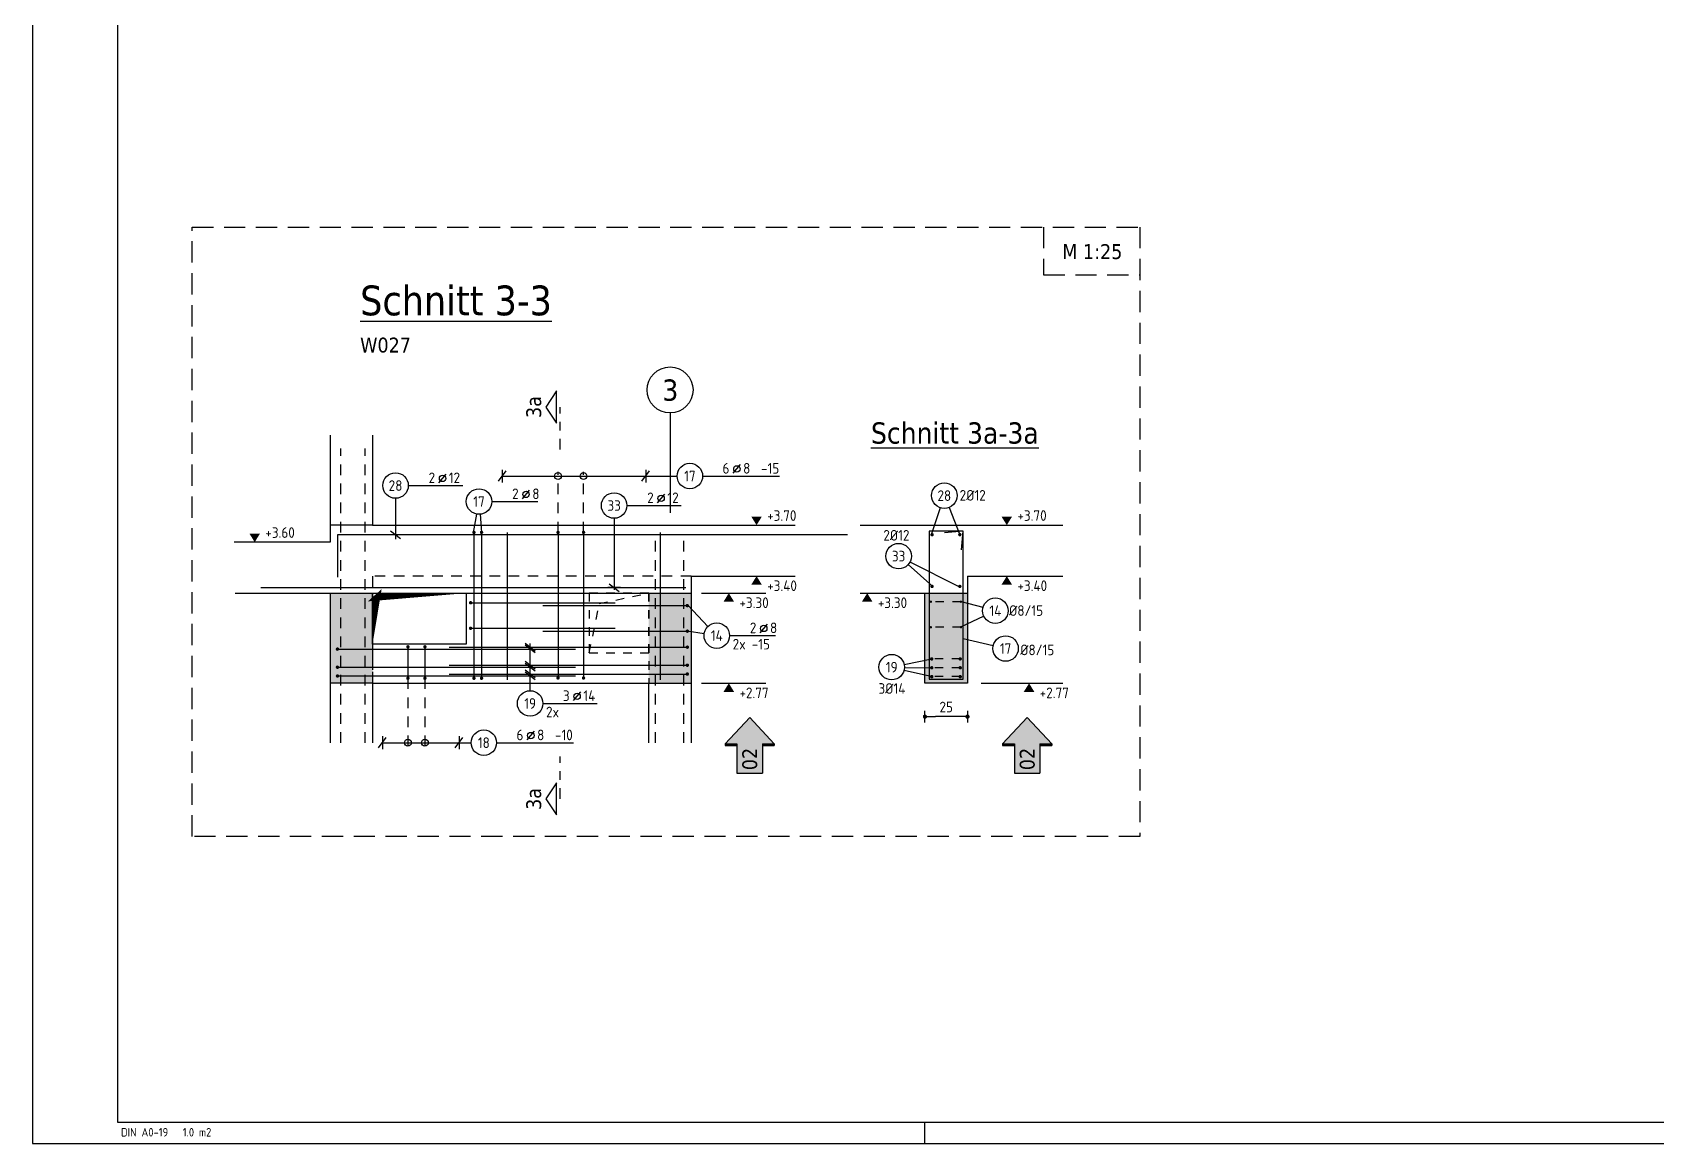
# Model space of a CAD drawing. Extents: x -31 to 75, y 1 to 115.
# Drawn here: x 6 to 25.11, y 1.41 to 14.47 of the extents above; entities that cross this region are included whole.
import ezdxf
from ezdxf.enums import TextEntityAlignment as Align

# ---------------------------------------------------------------- set-up
doc = ezdxf.new("R2010")
doc.units = 0
doc.header["$LTSCALE"] = 0.5
for name, pattern in [('AUSGEZOGEN', [1000.01, 1000, 0.01]), ('DASHDOTSMALL', [1.05, 0.5, -0.25, 0.05, -0.25]), ('DASHED', [0.75, 0.5, -0.25]), ('DOT', [0.175, 0.05, -0.125]), ('HIDDEN', [0.375, 0.25, -0.125]), ('HIDDEN2', [0.187, 0.125, -0.062]), ('PUNKT', [0.175, 0.05, -0.125]), ('STRICHLINIE', [0.75, 0.5, -0.25]), ('STRICHPUNKT2', [0.55, 0.25, -0.125, 0.05, -0.125]), ('VERDECKT', [0.375, 0.25, -0.125])]:
    doc.linetypes.add(name, pattern=pattern)
for name, color, linetype in [('ACHSEN', 7, 'Continuous'), ('AFU', 7, 'Continuous'), ('BETON', 7, 'Continuous'), ('DETAIL', 7, 'Continuous'), ('DRUEBER', 7, 'Continuous'), ('grau_hell', 7, 'Continuous'), ('grau_mittel', 7, 'Continuous'), ('HILFE', 7, 'Continuous'), ('index', 7, 'Continuous'), ('koten', 7, 'Continuous'), ('MASSE', 7, 'Continuous'), ('OBJEKT', 7, 'Continuous'), ('RAHMEN', 7, 'Continuous'), ('RND', 7, 'Continuous'), ('RND-1', 7, 'Continuous'), ('SCHATTEN', 15, 'Continuous'), ('SCHNITTE', 7, 'Continuous'), ('SFP_Achsen', 7, 'Continuous'), ('TEXT', 7, 'Continuous'), ('VERDECKT', 7, 'Continuous'), ('WBZ', 7, 'Continuous')]:
    doc.layers.add(name, color=color, linetype=linetype)
doc.layers.add('NOPLOT', color=7, linetype='Continuous', plot=False)
doc.styles.add('helv', font='tahoma.ttf')
doc.styles.add('txt', font='isocp.shx')
doc.linetypes.add('AFU_50K', pattern='A,0.15,["/",Standard,S=0.2,R=0,X=-0.01,Y=-0.1],0.07,["/",Standard,S=0.2,R=0,X=-0.01,Y=-0.1],0.15', length=0.37)
doc.linetypes.add('AFU_50L', pattern='A,0.75,["/",Standard,S=0.2,R=0,X=-0.01,Y=-0.1],0.07,["/",Standard,S=0.2,R=0,X=-0.01,Y=-0.1],0.75', length=1.57)
doc.dimstyles.new('DOT_I', dxfattribs={"dimscale": 0.5, "dimtxt": 0.25, "dimasz": 0.25, "dimexe": 0.1, "dimexo": 0.3, "dimgap": 0.1, "dimtad": 1, "dimdec": 3, "dimzin": 3, "dimtxsty": 'txt', "dimblk": 'DOT', "dimblk1": 'DOT', "dimblk2": 'DOT', "dimsah": 1, "dimcen": 0.1, "dimse1": 1, "dimse2": 1, "dimazin": 0, "dimtfac": 1, "dimtdec": 4, "dimtix": 1, "dimtmove": 2, "dimatfit": 3, "dimfxl": 0, "dimtvp": 1, "dimtolj": 1, "dimtzin": 0, "dimarcsym": 0})

# ---------------------------------------------------------------- blocks, each defined once
blk = doc.blocks.new('okrd_u')
at = {"layer": 'koten', "color": 7, "linetype": 'Continuous'}
blk.add_solid([(-0.125, -0.202), (0.125, -0.202), (0, 0)], dxfattribs=at)
at = {"layer": 'koten', "style": 'txt'}
blk.add_attdef('OKRD', (0.25, -0.35), '', height=0.25, dxfattribs=at)
blk = doc.blocks.new('okrd_o')
at = {"layer": 'koten', "color": 7, "linetype": 'Continuous'}
blk.add_solid([(-0.125, 0.202), (0.125, 0.202), (0, 0)], dxfattribs=at)
at = {"layer": 'koten', "style": 'txt'}
blk.add_attdef('OKRD', (0.25, 0.1), '', height=0.25, dxfattribs=at)
blk = doc.blocks.new('RND_LEI')
at = {"layer": 'RND', "color": 7, "linetype": 'Continuous'}
blk.add_line((1.022, 0.066), (1.19, 0.27), dxfattribs=at)
for centre, radius in [((0, 0), 0.3), ((1.106, 0.168), 0.075)]:
    blk.add_circle(centre, radius, dxfattribs=at)
at = {"layer": 'RND', "color": 7, "linetype": 'Continuous', "style": 'txt'}
blk.add_attdef('POSL', text='', height=0.25, dxfattribs=at).set_placement((0, 0), align=Align.MIDDLE)
blk.add_attdef('ANZ', text='', height=0.25, dxfattribs=at).set_placement((0.931, 0.057), align=Align.RIGHT)
for tag, p in [('DUM', (1.253, 0.057)), ('ABSTD', (1.674, 0.057)), ('POSTXT', (0.374, -0.327))]:
    blk.add_attdef(tag, p, '', height=0.25, dxfattribs=at)
blk = doc.blocks.new('lei_gre')
at = {"layer": 'RND', "color": 7, "linetype": 'Continuous'}
for p, q in [((-0.09, -0.12), (0.09, 0.12)), ((0, 0.15), (0, -0.15))]:
    blk.add_line(p, q, dxfattribs=at)
blk = doc.blocks.new('RND_HIN')
at = {"layer": 'RND', "color": 7, "linetype": 'Continuous'}
blk.add_circle((0, 0), 0.3, dxfattribs=at)
at = {"layer": 'RND', "color": 7, "linetype": 'Continuous', "style": 'txt'}
blk.add_attdef('POSI', text='', height=0.25, dxfattribs=at).set_placement((0, 0), align=Align.MIDDLE)
blk = doc.blocks.new('DOT')
at = {"layer": 'MASSE', "color": 7, "linetype": 'Continuous'}
for p, q in [((0, 0), (-1, 0)), ((0, 0.54), (0, -0.54))]:
    blk.add_line(p, q, dxfattribs=at)
at = {"layer": 'MASSE', "color": 7, "linetype": 'Continuous', "const_width": 0.2}
blk.add_lwpolyline([(-0.1, 0, 1), (0.1, 0, 1)], format="xyb", close=True, dxfattribs=at)
blk = doc.blocks.new('*D43')
at = {"layer": 'Defpoints', "color": 0, "linetype": 'AUSGEZOGEN', "transparency": 16777216}
for p in [(16.501, 6.427), (16.501, 6.427), (17.001, 6.427)]:
    blk.add_point(p, dxfattribs=at)
at = {"layer": 'MASSE', "color": 0, "linetype": 'AUSGEZOGEN', "lineweight": -2, "transparency": 16777216}
blk.add_line((16.876, 6.427), (16.626, 6.427), dxfattribs=at)
at = {"layer": 'MASSE', "color": 0, "linetype": 'AUSGEZOGEN', "lineweight": -2, "transparency": 16777216, "xscale": 0.125, "yscale": 0.125, "zscale": 0.125, "rotation": 180}
blk.add_blockref('DOT', (16.501, 6.427), dxfattribs=at)
at = {"layer": 'MASSE', "color": 0, "linetype": 'AUSGEZOGEN', "lineweight": -2, "transparency": 16777216, "xscale": 0.125, "yscale": 0.125, "zscale": 0.125}
blk.add_blockref('DOT', (17.001, 6.427), dxfattribs=at)
at = {"layer": 'MASSE', "color": 0, "linetype": 'AUSGEZOGEN', "transparency": 16777216, "insert": (16.751, 6.54), "char_height": 0.125, "attachment_point": 5, "style": 'txt'}
blk.add_mtext('\\A1;25', dxfattribs=at)
blk = doc.blocks.new('SCHN-2')
at = {"layer": 'SCHNITTE', "color": 6, "linetype": 'Continuous'}
blk.add_lwpolyline([(0.378, 0.088), (0, 0.34), (-0.378, 0.088)], close=True, dxfattribs=at)
at = {"layer": 'SCHNITTE', "color": 1, "linetype": 'DASHDOTSMALL', "style": 'helv'}
blk.add_attdef('SCHN-2', text='', height=0.35, dxfattribs=at).set_placement((0, 0.45), align=Align.CENTER)
blk = doc.blocks.new('A0--19')
at = {"layer": 'RAHMEN'}
for p, q in [((0, 84.1), (0, 0)), ((0, 0), (99.9, 0))]:
    blk.add_line(p, q, dxfattribs=at)
at = {"layer": 'RAHMEN', "color": 5}
for p, q in [((2, 83.6), (2, 0.5)), ((2, 0.5), (99.4, 0.5))]:
    blk.add_line(p, q, dxfattribs=at)
at = {"layer": 'RAHMEN', "color": 7}
blk.add_line((21, 0), (21, 0.5), dxfattribs=at)
at = {"layer": 'RAHMEN', "color": 7, "style": 'txt'}
blk.add_text('DIN A0-19   1.0 m2', height=0.2, dxfattribs=at).set_placement((2.083, 0.164))
blk = doc.blocks.new('hin_ind5')
at = {"layer": 'grau_hell', "linetype": 'AUSGEZOGEN'}
h = blk.add_hatch(color=9, dxfattribs=at)
h.dxf.hatch_style = 2
h.paths.add_polyline_path([(0, 0), (0.619, -0.577), (0.619, -0.3), (1.306, -0.3), (1.306, 0.3), (0.619, 0.3), (0.619, 0.577)])
h.paths.add_polyline_path([(0.34, -0.274), (1.311, -0.274), (1.311, 0.274), (0.34, 0.274)], flags=9)
at = {"layer": 'OBJEKT', "linetype": 'AUSGEZOGEN'}
for points in [[(0.619, 0.3), (0.66, 0.3), (0.66, 0.577), (0.619, 0.577)], [(0.619, -0.577), (0.66, -0.577), (0.66, -0.3), (0.619, -0.3)]]:
    blk.add_hatch(color=1, dxfattribs=at).paths.add_polyline_path(points)
at = {"layer": 'OBJEKT', "color": 1, "linetype": 'AUSGEZOGEN'}
for p, q in [((0, 0), (0.619, 0.577)), ((0.619, 0.577), (0.619, 0.3)), ((0.619, 0.577), (0.66, 0.577)), ((0.66, 0.577), (0.66, 0.3)), ((0, 0), (0.619, -0.577)), ((0.619, 0.3), (1.306, 0.3)), ((1.306, 0.3), (1.306, -0.3)), ((0.619, -0.3), (0.619, -0.577)), ((0.619, -0.3), (1.306, -0.3)), ((0.66, -0.3), (0.66, -0.577))]:
    blk.add_line(p, q, dxfattribs=at)
at = {"layer": 'OBJEKT', "color": 7, "linetype": 'AUSGEZOGEN'}
blk.add_line((0.619, -0.577), (0.66, -0.577), dxfattribs=at)
at = {"layer": 'index', "color": 1, "linetype": 'Continuous', "style": 'helv'}
blk.add_attdef('INDEX', text='', height=0.35, rotation=360, dxfattribs=at).set_placement((1.259, 0), align=Align.MIDDLE_RIGHT)

msp = doc.modelspace()

# ---------------------------------------------------------------- hatches: boundary and pattern name
at = {"layer": 'grau_mittel'}
h = msp.add_hatch(color=61, dxfattribs=at)
h.paths.add_polyline_path([(13.2522, 6.8191), (13.7522, 6.8191), (13.7522, 7.8791), (13.2522, 7.8791)])
h.paths.add_polyline_path([(9.5022, 6.8191), (10.0022, 6.8191), (10.0022, 7.8791), (9.5022, 7.8791)])
msp.add_hatch(color=61, dxfattribs=at).paths.add_polyline_path([(16.5006, 6.8191), (17.0006, 6.8191), (17.0006, 7.8791), (16.5006, 7.8791)])

# ---------------------------------------------------------------- linework, layer by layer
at = {"layer": 'ACHSEN', "color": 140, "linetype": 'AUSGEZOGEN'}
msp.add_line((13.5022, 9.9977), (13.5022, 8.8227), dxfattribs=at)
at = {"layer": 'AFU', "color": 8, "linetype": 'AFU_50K'}
for p, q in [((10.0022, 8.6791), (9.5022, 8.6791)), ((16.5006, 7.8791), (17.0006, 7.8791)), ((10.0022, 6.8191), (9.5022, 6.8191)), ((13.2522, 6.8191), (13.7522, 6.8191))]:
    msp.add_line(p, q, dxfattribs=at)
at = {"layer": 'AFU', "color": 8, "linetype": 'AFU_50L'}
msp.add_line((9.5022, 7.8791), (13.7522, 7.8791), dxfattribs=at)
at = {"layer": 'BETON', "color": 6, "linetype": 'AUSGEZOGEN', "lineweight": -2}
for p, q in [((9.5022, 9.738), (9.5022, 8.4791)), ((10.0022, 9.738), (10.0022, 8.6791)), ((13.7522, 8.0791), (13.7522, 6.1183)), ((9.5022, 7.8791), (9.5022, 6.1183)), ((10.0022, 6.8191), (10.0022, 6.1183)), ((13.2522, 6.1183), (13.2522, 6.8191))]:
    msp.add_line(p, q, dxfattribs=at)
at = {"layer": 'BETON', "color": 6, "linetype": 'AUSGEZOGEN'}
for p, q in [((10.0022, 8.6791), (14.9755, 8.6791)), ((15.7401, 8.6791), (18.1216, 8.6791)), ((9.5022, 8.4791), (8.3759, 8.4791)), ((13.7522, 8.0791), (14.9755, 8.0791)), ((17.0006, 8.0791), (17.0006, 6.8191)), ((17.0006, 8.0791), (18.1216, 8.0791)), ((8.3842, 7.8791), (9.5022, 7.8791)), ((15.7401, 7.8791), (16.5006, 7.8791)), ((16.5006, 6.8191), (16.5006, 7.8791)), ((10.0022, 6.8191), (13.2522, 6.8191)), ((17.0006, 6.8191), (16.5006, 6.8191))]:
    msp.add_line(p, q, dxfattribs=at)
msp.add_lwpolyline([(11.1022, 7.8791), (11.1022, 7.2791), (10.0022, 7.2791), (10.0022, 7.8791)], close=True, dxfattribs=at)
at = {"layer": 'DETAIL', "color": 102, "linetype": 'STRICHLINIE'}
for p, q in [((17.8958, 12.1844), (17.8958, 11.6235)), ((17.8958, 11.6235), (19.0308, 11.6235))]:
    msp.add_line(p, q, dxfattribs=at)
msp.add_lwpolyline([(7.88, 5.0164), (7.88, 12.1844), (19.0308, 12.1844), (19.0308, 5.0164)], close=True, dxfattribs=at)
at = {"layer": 'DRUEBER', "color": 7, "linetype": 'DOT'}
for p, q in [((10.0022, 7.8791), (10.0022, 6.8191)), ((13.2522, 7.8791), (13.2522, 6.8191))]:
    msp.add_line(p, q, dxfattribs=at)
at = {"layer": 'DRUEBER', "color": 7, "linetype": 'PUNKT'}
msp.add_line((10.0022, 7.8791), (13.2522, 7.8791), dxfattribs=at)
at = {"layer": 'HILFE', "color": 102, "linetype": 'AUSGEZOGEN'}
for p, q in [((13.8728, 7.8791), (14.6292, 7.8791)), ((13.8728, 6.8191), (14.6292, 6.8191)), ((17.1623, 6.8191), (18.1216, 6.8191))]:
    msp.add_line(p, q, dxfattribs=at)
at = {"layer": 'NOPLOT', "color": 191, "linetype": 'Continuous'}
for points in [[(11.5842, 8.5937), (11.5842, 6.8602)], [(13.3842, 8.5937), (13.3842, 6.8602)]]:
    msp.add_lwpolyline(points, dxfattribs=at)
at = {"layer": 'RND', "color": 7, "linetype": 'AUSGEZOGEN'}
for p, q in [((11.5277, 9.256), (13.2156, 9.256)), ((13.2156, 9.256), (13.5852, 9.256)), ((13.8852, 9.256), (14.7914, 9.256)), ((10.4226, 9.1444), (11.0626, 9.1444)), ((11.4049, 8.9563), (11.9449, 8.9563)), ((12.9941, 8.9096), (13.6341, 8.9096)), ((14.2017, 7.38), (14.7417, 7.38)), ((12.006, 6.5822), (12.646, 6.5822)), ((10.1185, 6.1205), (11.0196, 6.1205)), ((11.0196, 6.1205), (11.1613, 6.1205)), ((11.4613, 6.1205), (12.3675, 6.1205))]:
    msp.add_line(p, q, dxfattribs=at)
at = {"layer": 'RND', "color": 102, "linetype": 'VERDECKT'}
for p, q in [((12.1842, 8.5937), (12.1842, 9.306)), ((12.4842, 8.5937), (12.4842, 9.306)), ((10.418, 6.8784), (10.418, 6.0705)), ((10.618, 6.8784), (10.618, 6.0705))]:
    msp.add_line(p, q, dxfattribs=at)
at = {"layer": 'RND', "color": 102, "linetype": 'AUSGEZOGEN'}
for p, q in [((10.2726, 8.9944), (10.2726, 8.5146)), ((11.2265, 8.809), (11.1851, 8.5937)), ((11.267, 8.8067), (11.2842, 8.5937)), ((16.6813, 8.8839), (16.5746, 8.5665)), ((16.7843, 8.8867), (16.9113, 8.5665)), ((12.8441, 8.7596), (12.8441, 7.9168)), ((16.325, 8.2475), (16.9013, 7.9583)), ((16.3034, 8.2155), (16.5946, 7.9583)), ((13.9481, 7.4885), (13.7152, 7.7322)), ((17.1849, 7.711), (16.9313, 7.7787)), ((17.194, 7.6086), (16.9173, 7.4787)), ((11.856, 6.7322), (11.856, 7.287)), ((13.9034, 7.4024), (13.7052, 7.4322)), ((17.3033, 7.2614), (16.9506, 7.3415)), ((16.2569, 7.0391), (16.5806, 7.1058)), ((16.2561, 6.9749), (16.5906, 6.8971)), ((16.2599, 7.0064), (16.5706, 7.0015))]:
    msp.add_line(p, q, dxfattribs=at)
at = {"layer": 'RND', "color": 102, "linetype": 'DOT'}
for p, q in [((16.9243, 7.7787), (16.5702, 7.7787)), ((16.9243, 7.4787), (16.5702, 7.4787)), ((16.9158, 7.1058), (16.5806, 7.1058)), ((16.9158, 7.0015), (16.5806, 7.0015)), ((16.9158, 6.8971), (16.5806, 6.8971))]:
    msp.add_line(p, q, dxfattribs=at)
at = {"layer": 'RND', "color": 7, "linetype": 'HIDDEN'}
for points in [[(9.6294, 6.1183), (9.6294, 9.5791)], [(9.9148, 6.1183), (9.9148, 9.5791)], [(13.3327, 6.1183), (13.3327, 8.5638)], [(13.6644, 6.1183), (13.6644, 8.5638)]]:
    msp.add_lwpolyline(points, dxfattribs=at)
at = {"layer": 'RND', "color": 7, "linetype": 'AUSGEZOGEN'}
for points, const_width in [([(11.1851, 8.5937, 1), (11.2051, 8.5937, 1)], 0.02), ([(11.2742, 8.5937, 1), (11.2942, 8.5937, 1)], 0.02), ([(12.1742, 8.5937, 1), (12.1942, 8.5937, 1)], 0.02), ([(12.4742, 8.5937, 1), (12.4942, 8.5937, 1)], 0.02), ([(16.5746, 8.5665, 1), (16.5946, 8.5665, 1)], 0.02), ([(16.9013, 8.5665, 1), (16.9213, 8.5665, 1)], 0.02), ([(16.5746, 7.9583, 1), (16.5946, 7.9583, 1)], 0.02), ([(16.9013, 7.9583, 1), (16.9213, 7.9583, 1)], 0.02), ([(11.1456, 7.7661, 1), (11.1656, 7.7661, 1)], 0.02), ([(13.6952, 7.7322, 1), (13.7152, 7.7322, 1)], 0.02), ([(16.5632, 7.7787, 1), (16.5772, 7.7787, 1)], 0.014), ([(16.9173, 7.7787, 1), (16.9313, 7.7787, 1)], 0.014), ([(11.1456, 7.4661, 1), (11.1656, 7.4661, 1)], 0.02), ([(13.6952, 7.4322, 1), (13.7152, 7.4322, 1)], 0.02), ([(16.5632, 7.4787, 1), (16.5772, 7.4787, 1)], 0.014), ([(16.9173, 7.4787, 1), (16.9313, 7.4787, 1)], 0.014), ([(10.408, 7.248, 1), (10.428, 7.248, 1)], 0.02), ([(10.608, 7.248, 1), (10.628, 7.248, 1)], 0.02), ([(13.6952, 7.2437, 1), (13.7152, 7.2437, 1)], 0.02), ([(9.5793, 7.2206, 1), (9.5993, 7.2206, 1)], 0.02), ([(16.5706, 7.1058, 1), (16.5906, 7.1058, 1)], 0.02), ([(16.9058, 7.1058, 1), (16.9258, 7.1058, 1)], 0.02), ([(9.5793, 7.0085, 1), (9.5993, 7.0085, 1)], 0.02), ([(9.5793, 6.9049, 1), (9.5993, 6.9049, 1)], 0.02), ([(10.408, 6.8784, 1), (10.428, 6.8784, 1)], 0.02), ([(10.608, 6.8784, 1), (10.628, 6.8784, 1)], 0.02), ([(11.1851, 6.8784, 1), (11.2051, 6.8784, 1)], 0.02), ([(11.2742, 6.8784, 1), (11.2942, 6.8784, 1)], 0.02), ([(12.1742, 6.8817, 1), (12.1942, 6.8817, 1)], 0.02), ([(12.4742, 6.8817, 1), (12.4942, 6.8817, 1)], 0.02), ([(13.6952, 7.0316, 1), (13.7152, 7.0316, 1)], 0.02), ([(13.6952, 6.928, 1), (13.7152, 6.928, 1)], 0.02), ([(16.5706, 7.0015, 1), (16.5906, 7.0015, 1)], 0.02), ([(16.5706, 6.8971, 1), (16.5906, 6.8971, 1)], 0.02), ([(16.9058, 7.0015, 1), (16.9258, 7.0015, 1)], 0.02), ([(16.9058, 6.8971, 1), (16.9258, 6.8971, 1)], 0.02)]:
    msp.add_lwpolyline(points, format="xyb", close=True, dxfattribs=dict(at, const_width=const_width))
at = {"layer": 'RND', "color": 1, "linetype": 'AUSGEZOGEN'}
for points in [[(15.591, 8.5653), (9.591, 8.5653), (9.591, 8.0653)], [(11.1951, 8.5937), (11.1951, 6.8784)], [(11.2842, 8.5937), (11.2842, 6.8784)], [(12.1842, 8.5937), (12.1842, 6.8817)], [(12.4842, 8.5937), (12.4842, 6.8817)], [(8.6869, 7.9448), (13.6869, 7.9448)], [(11.1556, 7.7661), (12.8556, 7.7661)], [(12.0052, 7.7322), (13.7052, 7.7322)], [(11.1556, 7.4661), (12.8556, 7.4661)], [(12.0052, 7.4322), (13.7052, 7.4322)], [(9.5893, 7.2206), (12.3893, 7.2206)], [(10.418, 7.248), (10.418, 6.8784)], [(10.618, 7.248), (10.618, 6.8784)], [(10.9052, 7.2437), (13.7052, 7.2437)], [(9.5893, 7.0085), (12.3893, 7.0085)], [(9.5893, 6.9049), (12.3893, 6.9049)], [(10.9052, 7.0316), (13.7052, 7.0316)], [(10.9052, 6.928), (13.7052, 6.928)]]:
    msp.add_lwpolyline(points, dxfattribs=at)
at = {"layer": 'RND', "color": 7, "linetype": 'AUSGEZOGEN'}
for centre in [(12.1842, 9.256), (12.4842, 9.256), (10.418, 6.1205), (10.618, 6.1205)]:
    msp.add_circle(centre, 0.04, dxfattribs=at)
at = {"layer": 'RND-1', "color": 1, "linetype": 'AUSGEZOGEN'}
msp.add_lwpolyline([(16.9314, 8.3899), (16.9506, 8.6091), (16.5506, 8.6091), (16.5506, 6.8691), (16.9506, 6.8691), (16.9506, 8.6091), (16.7314, 8.5899)], dxfattribs=at)
at = {"layer": 'SCHATTEN', "color": 1, "linetype": 'AUSGEZOGEN'}
msp.add_lwpolyline([(10.0022, 7.2791, 0, 0.0978, 0), (10.051, 7.8751, 0, 0, 0), (10.0041, 7.8332, 0.0917, 0, 0), (11.1022, 7.8791, 0, 0, 0)], format="xyseb", dxfattribs=at)
at = {"layer": 'SCHNITTE', "color": 6, "linetype": 'STRICHPUNKT2'}
for p, q in [((12.2107, 9.5681), (12.2107, 10.0681)), ((12.2107, 5.4594), (12.2107, 5.9594))]:
    msp.add_line(p, q, dxfattribs=at)
at = {"layer": 'SFP_Achsen', "color": 7, "linetype": 'AUSGEZOGEN'}
msp.add_circle((13.5022, 10.2681), 0.2705, dxfattribs=at)
at = {"layer": 'VERDECKT', "color": 7, "linetype": 'HIDDEN'}
for p, q in [((10.0022, 8.0791), (10.0022, 6.8191)), ((13.7522, 8.0791), (10.0022, 8.0791))]:
    msp.add_line(p, q, dxfattribs=at)
at = {"layer": 'WBZ', "color": 102, "linetype": 'HIDDEN2'}
for p, q in [((12.6689, 7.7578), (13.2522, 7.8791)), ((12.5522, 7.1791), (12.6689, 7.7578))]:
    msp.add_line(p, q, dxfattribs=at)
msp.add_lwpolyline([(12.5522, 7.8791), (12.5522, 7.1791), (13.2522, 7.1791), (13.2522, 7.8791)], close=True, dxfattribs=at)

# ---------------------------------------------------------------- block references
at = {"layer": 'koten', "color": 7, "linetype": 'AUSGEZOGEN', "xscale": 0.5, "yscale": 0.5, "zscale": 0.5}
for p in [(14.5199, 8.6791), (17.4638, 8.6791)]:
    msp.add_blockref('okrd_o', p, dxfattribs=at).add_auto_attribs({'OKRD': '+3.70'})
at = {"layer": 'koten', "color": 6, "linetype": 'AUSGEZOGEN', "xscale": 0.5, "yscale": 0.5, "zscale": 0.5}
msp.add_blockref('okrd_o', (8.6157, 8.4791), dxfattribs=at).add_auto_attribs({'OKRD': '+3.60'})
at = {"layer": 'koten', "color": 7, "linetype": 'DASHED', "xscale": 0.5, "yscale": 0.5, "zscale": 0.5}
for p, values in [((14.5199, 8.0791), {'OKRD': '+3.40'}), ((17.4638, 8.0791), {'OKRD': '+3.40'}), ((14.1934, 7.8791), {'OKRD': '+3.30'}), ((15.8216, 7.8791), {'OKRD': '+3.30'}), ((14.1934, 6.8191), {'OKRD': '+2.77'}), ((17.7259, 6.8191), {'OKRD': '+2.77'})]:
    msp.add_blockref('okrd_u', p, dxfattribs=at).add_auto_attribs(values)
at = {"layer": 'RAHMEN', "color": 191, "linetype": 'AUSGEZOGEN', "xscale": 0.5, "yscale": 0.5, "zscale": 0.5}
msp.add_blockref('A0--19', (6.0012, 1.4073), dxfattribs=at)
at = {"layer": 'RND', "color": 7, "linetype": 'AUSGEZOGEN', "xscale": 0.5, "yscale": 0.5, "zscale": 0.5}
for name, p, values in [('RND_LEI', (13.7352, 9.256), {'POSL': '17', 'DUM': '8', 'ANZ': '6', 'ABSTD': '-15'}), ('RND_LEI', (10.2726, 9.1444), {'POSL': '28', 'DUM': '12', 'ANZ': '2'}), ('RND_HIN', (16.729, 9.0261), {'POSI': '28'}), ('RND_LEI', (11.2549, 8.9563), {'POSL': '17', 'DUM': '8', 'ANZ': '2'}), ('RND_LEI', (12.8441, 8.9096), {'POSL': '33', 'DUM': '12', 'ANZ': '2'}), ('RND_HIN', (16.1909, 8.3147), {'POSI': '33'}), ('RND_HIN', (17.3298, 7.6723), {'POSI': '14'}), ('RND_LEI', (14.0517, 7.38), {'POSL': '14', 'DUM': '8', 'ANZ': '2', 'POSTXT': '2x -15'}), ('RND_HIN', (17.4495, 7.2282), {'POSI': '17'}), ('RND_HIN', (16.1099, 7.0088), {'POSI': '19'}), ('RND_LEI', (11.856, 6.5822), {'POSL': '19', 'DUM': '14', 'ANZ': '3', 'POSTXT': '2x'}), ('RND_LEI', (11.3113, 6.1205), {'POSL': '18', 'DUM': '8', 'ANZ': '6', 'ABSTD': '-10'})]:
    msp.add_blockref(name, p, dxfattribs=at).add_auto_attribs(values)
for p in [(11.5277, 9.256), (13.2156, 9.256), (10.1185, 6.1205), (11.0196, 6.1205)]:
    msp.add_blockref('lei_gre', p, dxfattribs=at)
at = {"layer": 'RND', "color": 102, "linetype": 'AUSGEZOGEN', "xscale": 0.5, "yscale": 0.5, "zscale": 0.5}
for p, rotation in [((10.2726, 8.5653), 270), ((12.8441, 7.9448), 270), ((11.856, 7.2437), 90), ((11.856, 7.2206), 90), ((11.856, 7.0316), 90), ((11.856, 7.0085), 90), ((11.856, 6.928), 90), ((11.856, 6.9049), 90)]:
    msp.add_blockref('lei_gre', p, dxfattribs=dict(at, rotation=rotation))
at = {"layer": 'RND', "color": 7, "linetype": 'AUSGEZOGEN'}
ref = msp.add_blockref('hin_ind5', (14.4394, 6.4171), dxfattribs=dict(at, xscale=-0.5, yscale=0.5, zscale=0.5, rotation=90))
ref.add_attrib('INDEX', '02', dxfattribs={"layer": 'index', "color": 1, "linetype": 'Continuous', "height": 0.175, "rotation": 90, "style": 'helv'}).set_placement((14.4394, 6.06), align=Align.MIDDLE_RIGHT)
ref = msp.add_blockref('hin_ind5', (17.7037, 6.4171), dxfattribs=dict(at, xscale=-0.5, yscale=0.5, zscale=0.5, rotation=90))
ref.add_attrib('INDEX', '02', dxfattribs={"layer": 'index', "color": 1, "linetype": 'Continuous', "height": 0.175, "rotation": 90, "style": 'helv'}).set_placement((17.7037, 6.06), align=Align.MIDDLE_RIGHT)
at = {"layer": 'SCHNITTE', "color": 6, "linetype": 'STRICHPUNKT2', "xscale": 0.5, "yscale": 0.5, "zscale": 0.5, "rotation": 90}
for p in [(12.2107, 10.0681), (12.2107, 5.4594)]:
    msp.add_blockref('SCHN-2', p, dxfattribs=at).add_auto_attribs({'SCHN-2': '3a'})

# ---------------------------------------------------------------- texts
at = {"layer": 'SFP_Achsen', "color": 6, "linetype": 'AUSGEZOGEN', "style": 'helv'}
msp.add_text('3', height=0.25, dxfattribs=at).set_placement((13.4116, 10.1419))
at = {"layer": 'TEXT', "color": 1, "linetype": 'AUSGEZOGEN', "style": 'helv'}
for s, p in [('M 1:25', (18.116, 11.808)), ('W027', (9.8558, 10.709))]:
    msp.add_text(s, height=0.175, dxfattribs=at).set_placement(p)
at = {"layer": 'TEXT', "color": 5, "linetype": 'AUSGEZOGEN', "style": 'helv'}
msp.add_text('%%uSchnitt 3-3', height=0.35, dxfattribs=at).set_placement((9.8558, 11.1465))
at = {"layer": 'TEXT', "color": 6, "linetype": 'AUSGEZOGEN', "style": 'helv'}
msp.add_text('%%uSchnitt 3a-3a', height=0.25, dxfattribs=at).set_placement((15.8662, 9.6375))
at = {"layer": 'TEXT', "color": 7, "linetype": 'AUSGEZOGEN', "style": 'txt'}
for s, p in [('2%%C12', (16.9094, 8.9669)), ('2%%C12', (16.0121, 8.4969)), ('%%C8/15', (17.4906, 7.6117)), ('%%C8/15', (17.6215, 7.149)), ('3%%C14', (15.9538, 6.6952))]:
    msp.add_text(s, height=0.125, dxfattribs=at).set_placement(p)

# ---------------------------------------------------------------- dimensions: what is measured, and where the dimension line sits
at = {"layer": 'MASSE', "color": 7, "linetype": 'AUSGEZOGEN'}
dim = msp.add_linear_dim(base=(16.5006, 6.4274), p1=(17.0006, 6.4274), p2=(16.5006, 6.4274), dimstyle='DOT_I', override={"dimdec": 0, "dimlfac": 50}, dxfattribs=at)
dim.commit()
dim.dimension.update_dxf_attribs({"geometry": '*D43', "text_midpoint": (16.7506, 6.5399)})

doc.saveas('drawing.dxf')
